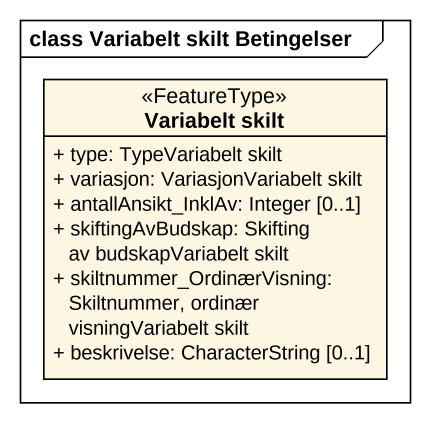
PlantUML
@startuml
mainframe class Variabelt skilt Betingelser
hide circle
hide empty members
skinparam classAttributeIconSize 0
class "Variabelt skilt" as Variabelt_skilt <<FeatureType>> {
  + type: TypeVariabelt skilt
  + variasjon: VariasjonVariabelt skilt
  + antallAnsikt_InklAv: Integer [0..1]
  + skiftingAvBudskap: Skifting av budskapVariabelt skilt
  + skiltnummer_OrdinærVisning: Skiltnummer, ordinær visningVariabelt skilt
  + beskrivelse: CharacterString [0..1]
}
@enduml
